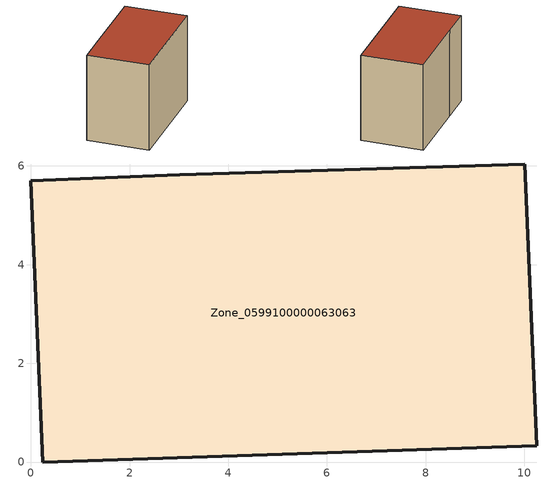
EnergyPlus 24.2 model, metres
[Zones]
Zone_0599100000063063
 floor ground (C_G): 10.25,0.33 0.24,0 0,5.7 3.02,5.82 10.01,6.04 z0
 wall outside (C_F): 0.24,0 10.25,0.33 10.01,6.04 3.02,5.82 0,5.7 0.24,0 z0:8.29
 roof outside (C_R): 10.25,0.33 10.01,6.04 3.02,5.82 0,5.7 0.24,0 z8.29
[BUILDING]
Pand.0599100000063063: North Axis=0; Terrain=City; Loads Convergence Tolerance Value=0.04; Temperature Convergence Tolerance Value=0.4; Solar Distribution=FullExterior; Maximum Number of Warmup Days=25; Minimum Number of Warmup Days=1
[Site:Location]
Rotterdam.The.Hague.AP_ZH_NLD Design_Conditions: Latitude=51.96; Longitude=4.45; Time Zone=1; Elevation=-4.5
[SITE:GROUNDTEMPERATURE:BUILDINGSURFACE]
18, 18, 18, 18, 18, 18, 18, 18, 18, 18, 18, 18
[MATERIAL] Thermal Absorptance=0.9; Solar Absorptance=0.7; Visible Absorptance=0.7
Name | Roughness | Thickness | Conductivity | Density | Specific Heat
G.TI.1946-1964 | MediumSmooth | 0.15 | 1 | 540 | 1210
F.TI.1946-1964 | Rough | 0.3 | 0.857143 | 1920 | 840
R.TI.1946-1964 | MediumRough | 0.2 | 0.277778 | 1500 | 1000
[CONSTRUCTION]
C_G: G.TI.1946-1964
C_F: F.TI.1946-1964
C_R: R.TI.1946-1964
[ZONE]
Zone_0599100000063063: Type=1; Multiplier=1; Ceiling Height=Autocalculate; Volume=Autocalculate; Floor Area=autocalculate; Part of Total Floor Area=Yes
[ZONEINFILTRATION:DESIGNFLOWRATE]
Infil_Zone_0599100000063063: Zone or ZoneList or Space or SpaceList=Zone_0599100000063063; Schedule=AlwaysOn; Design Flow Rate Calculation Method=Flow/Area; Flow Rate per Floor Area=0.003; Constant Term Coefficient=1; Temperature Term Coefficient=0; Velocity Term Coefficient=0; Velocity Squared Term Coefficient=0
[HVACTEMPLATE:ZONE:IDEALLOADSAIRSYSTEM]
Zone_0599100000063063: Maximum Heating Supply Air Temperature=50; Minimum Cooling Supply Air Temperature=13; Maximum Heating Supply Air Humidity Ratio=0.0156; Minimum Cooling Supply Air Humidity Ratio=0.0077; Heating Limit=NoLimit; Cooling Limit=NoLimit; Dehumidification Control Type=ConstantSensibleHeatRatio; Cooling Sensible Heat Ratio=0.7; Dehumidification Setpoint=60; Humidification Control Type=None; Humidification Setpoint=30; Outdoor Air Method=None; Outdoor Air Flow Rate per Person=0.00944; Outdoor Air Flow Rate per Zone Floor Area=0; Outdoor Air Flow Rate per Zone=0; Demand Controlled Ventilation Type=None; Outdoor Air Economizer Type=NoEconomizer; Heat Recovery Type=None; Sensible Heat Recovery Effectiveness=0.7; Latent Heat Recovery Effectiveness=0.65
[ZONECONTROL:THERMOSTAT]
ThermostatControl_Zone_0599100000063063: Zone or ZoneList=Zone_0599100000063063; Control Type Schedule=DualSetpointControlType; Control 1=Thermostat_Zone_0599100000063063; Temperature Difference Between Cutout And Setpoint=0
[THERMOSTATSETPOINT:DUALSETPOINT]
Thermostat_Zone_0599100000063063: Heating Setpoint Temperature Schedule=HeatingSetpoint_Zone_0599100000063063; Cooling Setpoint Temperature Schedule=CoolingSetpoint_Zone_0599100000063063
[SCHEDULE:COMPACT]
HeatingSetpoint_Zone_0599100000063063: Through: 12/31, For: AllDays, Until: 24:00, 21
CoolingSetpoint_Zone_0599100000063063: Through: 12/31, For: AllDays, Until: 24:00, 24
DualSetpointControlType: Through: 12/31, For: AllDays, Until: 24:00, 4
AlwaysOn: Through: 12/31, For: AllDays, Until: 24:00, 1
